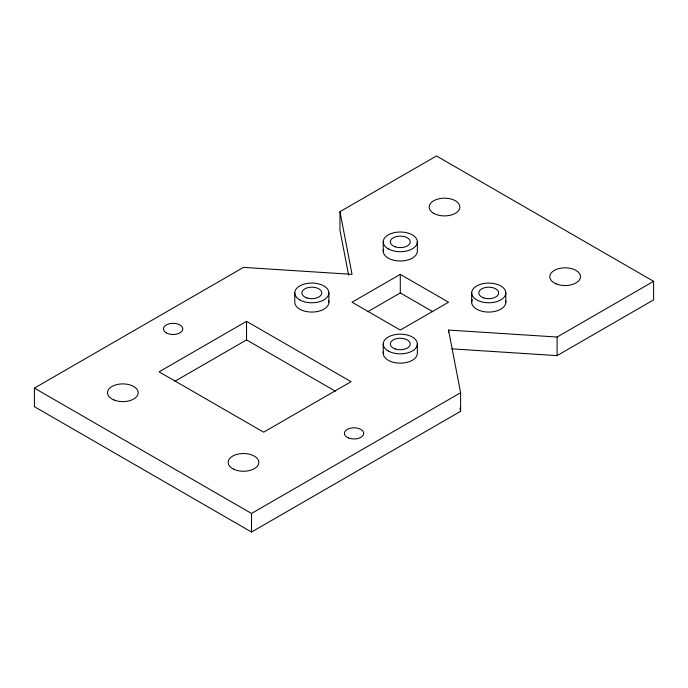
<?xml version="1.0" encoding="UTF-8"?>
<svg xmlns="http://www.w3.org/2000/svg" width="688" height="688" viewBox="0 0 688 688"><rect width="100%" height="100%" fill="white"/><g stroke="black" fill="none" stroke-linecap="round" stroke-linejoin="round"><path stroke-width="1.03" d="M653.6 281.323L557.099 337.034L448.542 330.068L460.599 392.745L460.599 411.321L251.524 532.03L34.4 406.677L34.4 388.109L243.483 267.391L352.041 274.357L339.975 211.68L436.476 155.97L653.6 281.323L653.6 299.891L557.099 355.61L451.732 348.85M246.545 321.339L159.091 371.83L263.633 432.184L351.078 381.694L246.545 321.339L246.545 339.915L335.357 391.188M174.907 381.272L246.545 339.915M400.287 274.357L352.041 302.213L400.287 330.068L448.542 302.213L400.287 274.357L400.287 292.933L367.813 311.681M34.4 388.109L251.524 513.463L460.599 392.745M400.287 292.933L432.769 311.681M459.997 408.19L460.599 411.321M348.627 275.174L339.975 230.256L339.975 211.68M557.099 337.034L557.099 355.61M505.809 292.933A17.062 9.847 0 0 1 480.215 301.456A17.062 9.847 0 0 1 480.215 284.402A17.062 9.847 0 0 1 505.809 292.933L505.809 302.213M471.693 292.933L471.693 302.213M448.542 330.068L448.542 332.132M417.349 241.858L417.349 251.146A17.062 9.847 0 0 1 398.799 260.958A17.062 9.847 0 0 1 383.491 249.434M417.349 344L417.349 353.288A17.062 9.847 0 0 1 398.799 363.101A17.062 9.847 0 0 1 383.491 351.577M383.233 241.858L383.233 251.146M383.233 344L383.233 353.288M328.89 292.933L328.89 302.213M294.774 292.933L294.774 302.213A17.062 9.847 0 0 0 313.324 312.025A17.062 9.847 0 0 0 328.632 300.501M251.524 513.463L251.524 532.03M505.551 300.501A17.062 9.847 0 0 1 488.007 312.051A17.062 9.847 0 0 1 472.269 299.667M433.664 213.306A15.351 8.867 0 0 0 459.352 209.333A15.351 8.867 0 0 0 440.544 198.479A15.351 8.867 0 0 0 433.664 213.306M556.214 283.895A15.351 8.867 0 0 0 580.423 277.539A15.351 8.867 0 0 0 558.794 268.612A15.351 8.867 0 0 0 556.214 283.895M233.567 469.156A15.351 8.867 0 0 0 258.593 463.961A15.351 8.867 0 0 0 238.28 454.054A15.351 8.867 0 0 0 233.567 469.156M113.924 399.96A15.351 8.867 0 0 0 138.133 393.613A15.351 8.867 0 0 0 116.513 384.678A15.351 8.867 0 0 0 113.924 399.96M166.281 332.854A9.666 5.581 0 0 0 182.458 330.352A9.666 5.581 0 0 0 170.615 323.523A9.666 5.581 0 0 0 166.281 332.854M348.601 437.981A9.666 5.581 0 0 0 363.694 433.793A9.666 5.581 0 0 0 349.865 428.34A9.666 5.581 0 0 0 348.601 437.981M306.857 297.904A9.95 5.745 0 0 0 321.786 292.933A9.95 5.745 0 0 0 306.857 287.954A9.95 5.745 0 0 0 306.857 297.904M395.316 348.979A9.95 5.745 0 0 0 410.246 344A9.95 5.745 0 0 0 395.316 339.021A9.95 5.745 0 0 0 395.316 348.979M388.23 350.966A17.062 9.847 0 0 0 416.765 346.546A17.062 9.847 0 0 0 395.875 334.488A17.062 9.847 0 0 0 388.23 350.966M299.77 299.891A17.062 9.847 0 0 0 328.314 295.479A17.062 9.847 0 0 0 307.416 283.413A17.062 9.847 0 0 0 299.77 299.891M483.776 297.904A9.95 5.745 0 0 0 498.697 292.933A9.95 5.745 0 0 0 483.776 287.954A9.95 5.745 0 0 0 483.776 297.904M395.316 246.837A9.95 5.745 0 0 0 410.246 241.858A9.95 5.745 0 0 0 395.316 236.887A9.95 5.745 0 0 0 395.316 246.837M388.23 248.824A17.062 9.847 0 0 0 416.765 244.412A17.062 9.847 0 0 0 395.875 232.346A17.062 9.847 0 0 0 388.23 248.824"/></g></svg>
